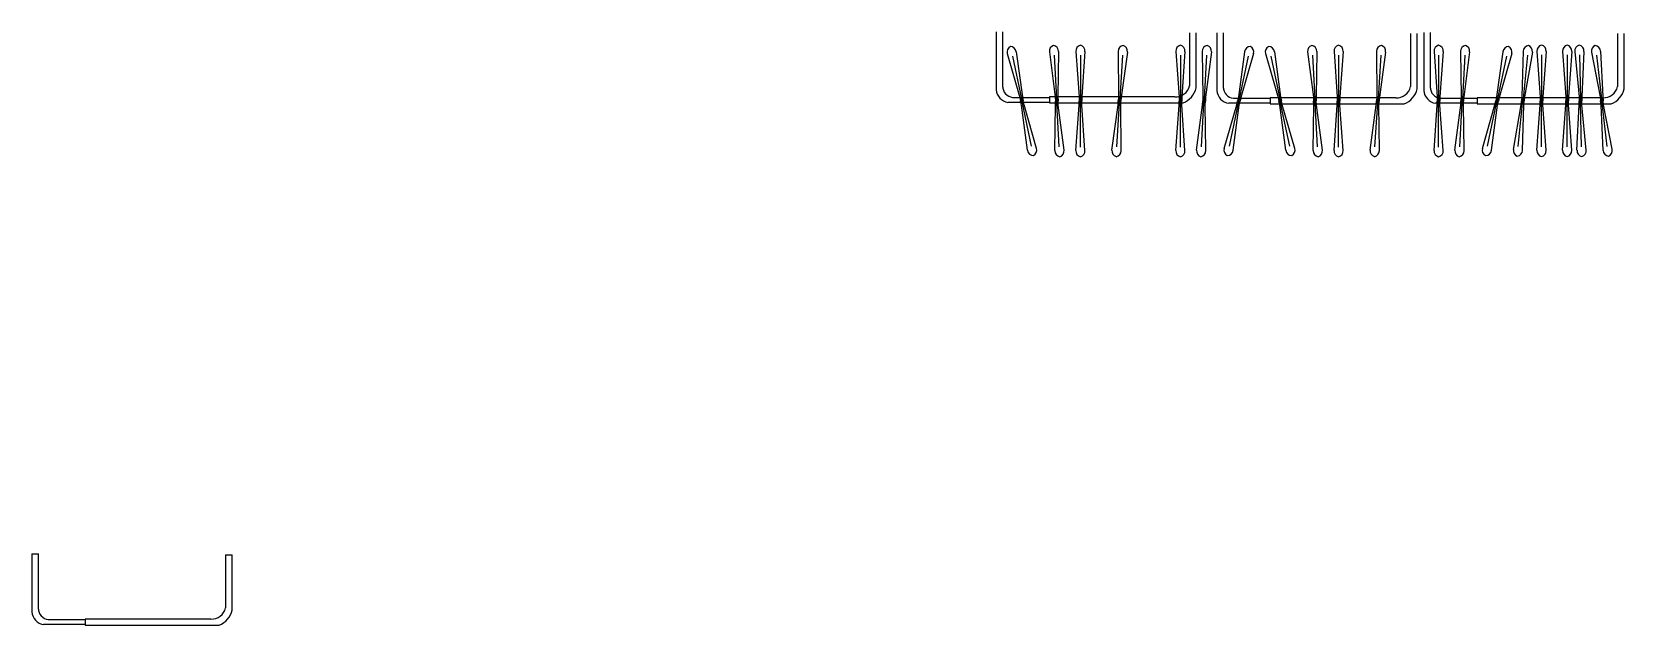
# Model space of a CAD drawing. Header units: inches. Extents: x -477 to 430, y 38 to 1015.
# Drawn here: x -477 to 430, y 678 to 1015 of the extents above; entities that cross this region are included whole.
import ezdxf

# ---------------------------------------------------------------- set-up
doc = ezdxf.new("R2010")
doc.units = ezdxf.units.IN
doc.header["$MEASUREMENT"] = 0
doc.layers.add('A-FURN', color=9, linetype='Continuous')
doc.layers.add('Mulig', color=7, linetype='Continuous')

msp = doc.modelspace()

# ---------------------------------------------------------------- linework, layer by layer
at = {"layer": 'A-FURN', "linetype": 'Continuous'}
for p, q in [((78.44, 1002.93), (85.61, 978.06)), ((81.4, 1001.59), (86.55, 977.22)), ((83.57, 1004.01), (87.07, 978.37)), ((102.44, 1003.88), (105.77, 978.22)), ((105.17, 1002.11), (106.57, 977.25)), ((107.68, 1004.18), (107.26, 978.3)), ((117.49, 1004.08), (119.37, 978.26)), ((120.12, 1002.16), (120.12, 977.25)), ((122.74, 1004.08), (120.86, 978.26)), ((141.65, 1004.19), (141.89, 978.3)), ((144.15, 1002.1), (142.57, 977.25)), ((146.89, 1003.85), (143.38, 978.21)), ((174.49, 1004.08), (176.37, 978.26)), ((177.11, 1002.16), (177.11, 977.25)), ((179.74, 1004.08), (177.86, 978.26)), ((189.55, 1004.18), (189.97, 978.3)), ((192.06, 1002.11), (190.66, 977.25)), ((194.79, 1003.88), (191.46, 978.22)), ((213.66, 1004.01), (210.16, 978.37)), ((215.83, 1001.59), (210.69, 977.22)), ((218.79, 1002.93), (211.63, 978.06)), ((225.6, 1002.93), (232.77, 978.06)), ((228.57, 1001.59), (233.71, 977.22)), ((230.74, 1004.01), (234.23, 978.37)), ((249.6, 1003.88), (252.93, 978.22)), ((252.33, 1002.11), (253.73, 977.25)), ((254.84, 1004.18), (254.42, 978.3)), ((264.66, 1004.08), (266.53, 978.26)), ((267.28, 1002.16), (267.28, 977.25)), ((269.91, 1004.08), (268.03, 978.26)), ((288.81, 1004.19), (289.05, 978.3)), ((291.31, 1002.1), (289.73, 977.25)), ((294.05, 1003.85), (290.54, 978.21)), ((321.65, 1004.08), (323.53, 978.26)), ((324.28, 1002.16), (324.28, 977.25)), ((326.9, 1004.08), (325.03, 978.26)), ((336.72, 1004.18), (337.14, 978.3)), ((339.23, 1002.11), (337.83, 977.25)), ((341.96, 1003.88), (338.63, 978.22)), ((360.82, 1004.01), (357.33, 978.37)), ((362.99, 1001.59), (357.85, 977.22)), ((365.96, 1002.93), (358.79, 978.06)), ((372.46, 1004.32), (371.76, 978.45)), ((374.88, 1002.15), (372.4, 977.37)), ((377.69, 1003.8), (373.25, 978.3)), ((380.31, 1004.2), (382.19, 978.38)), ((382.93, 1002.28), (382.93, 977.37)), ((385.56, 1004.2), (383.68, 978.38)), ((394.88, 1004.2), (396.76, 978.38)), ((397.51, 1002.28), (397.51, 977.37)), ((400.13, 1004.2), (398.25, 978.38)), ((401.84, 1004.13), (404.31, 978.37)), ((404.51, 1002.27), (405.08, 977.37)), ((407.09, 1004.25), (405.8, 978.4)), ((411.37, 1003.69), (416.28, 978.28)), ((414.2, 1002.09), (417.14, 977.36)), ((416.58, 1004.31), (417.76, 978.45)), ((85.61, 978.06), (86.08, 975.8)), ((86.56, 973.54), (86.08, 975.8)), ((86.57, 975.9), (86.36, 976.93)), ((90.05, 947.89), (86.56, 973.54)), ((86.57, 975.9), (86.79, 974.87)), ((87.06, 976), (86.84, 977.03)), ((87.06, 976), (87.27, 974.97)), ((87.07, 978.37), (87.54, 976.11)), ((92.23, 950.31), (87.08, 974.68)), ((88.02, 973.85), (87.54, 976.11)), ((95.19, 948.97), (88.02, 973.85)), ((105.61, 947.72), (106.03, 973.6)), ((105.77, 978.22), (105.9, 975.91)), ((106.03, 973.6), (105.9, 975.91)), ((106.4, 975.94), (106.34, 976.99)), ((106.4, 975.94), (106.46, 974.89)), ((108.12, 949.79), (106.72, 974.65)), ((106.89, 975.97), (106.83, 977.02)), ((106.89, 975.97), (106.95, 974.91)), ((107.26, 978.3), (107.39, 975.99)), ((107.52, 973.69), (107.39, 975.99)), ((110.85, 948.02), (107.52, 973.69)), ((117.49, 947.83), (119.37, 973.64)), ((119.37, 978.26), (119.37, 975.95)), ((119.37, 973.64), (119.37, 975.95)), ((119.87, 975.95), (119.87, 977)), ((119.87, 975.95), (119.87, 974.9)), ((120.12, 949.75), (120.12, 974.65)), ((120.36, 975.95), (120.36, 977)), ((120.36, 975.95), (120.36, 974.9)), ((120.86, 978.26), (120.86, 975.95)), ((120.86, 973.64), (120.86, 975.95)), ((122.74, 947.83), (120.86, 973.64)), ((138.09, 948.05), (141.6, 973.69)), ((140.83, 949.8), (142.41, 974.66)), ((141.6, 973.69), (141.74, 976)), ((141.89, 978.3), (141.74, 976)), ((142.24, 975.97), (142.18, 974.92)), ((142.24, 975.97), (142.31, 977.02)), ((142.74, 975.94), (142.67, 974.89)), ((142.74, 975.94), (142.8, 976.99)), ((143.09, 973.6), (143.23, 975.9)), ((143.33, 947.72), (143.09, 973.6)), ((143.38, 978.21), (143.23, 975.9)), ((174.49, 947.83), (176.37, 973.64)), ((176.37, 978.26), (176.37, 975.95)), ((176.37, 973.64), (176.37, 975.95)), ((176.87, 975.95), (176.87, 977)), ((176.87, 975.95), (176.87, 974.9)), ((177.11, 949.75), (177.11, 974.65)), ((177.36, 975.95), (177.36, 977)), ((177.36, 975.95), (177.36, 974.9)), ((177.86, 978.26), (177.86, 975.95)), ((177.86, 973.64), (177.86, 975.95)), ((179.74, 947.83), (177.86, 973.64)), ((186.38, 948.02), (189.71, 973.69)), ((189.11, 949.79), (190.52, 974.65)), ((189.71, 973.69), (189.84, 975.99)), ((189.97, 978.3), (189.84, 975.99)), ((190.34, 975.97), (190.28, 974.91)), ((190.34, 975.97), (190.4, 977.02)), ((190.83, 975.94), (190.78, 974.89)), ((190.83, 975.94), (190.89, 976.99)), ((191.2, 973.6), (191.33, 975.91)), ((191.62, 947.72), (191.2, 973.6)), ((191.46, 978.22), (191.33, 975.91)), ((202.04, 948.97), (209.21, 973.85)), ((205.01, 950.31), (210.15, 974.68)), ((207.18, 947.89), (210.67, 973.54)), ((209.21, 973.85), (209.69, 976.11)), ((210.16, 978.37), (209.69, 976.11)), ((210.18, 976), (209.96, 974.97)), ((210.18, 976), (210.39, 977.03)), ((210.66, 975.9), (210.44, 974.87)), ((210.66, 975.9), (210.88, 976.93)), ((210.67, 973.54), (211.15, 975.8)), ((211.63, 978.06), (211.15, 975.8)), ((232.77, 978.06), (233.25, 975.8)), ((233.72, 973.54), (233.25, 975.8)), ((233.74, 975.9), (233.52, 976.93)), ((237.22, 947.89), (233.72, 973.54)), ((233.74, 975.9), (233.95, 974.87)), ((234.22, 976), (234, 977.03)), ((234.22, 976), (234.44, 974.97)), ((234.23, 978.37), (234.71, 976.11)), ((239.39, 950.31), (234.25, 974.68)), ((235.19, 973.85), (234.71, 976.11)), ((242.35, 948.97), (235.19, 973.85)), ((252.77, 947.72), (253.19, 973.6)), ((252.93, 978.22), (253.06, 975.91)), ((253.19, 973.6), (253.06, 975.91)), ((253.56, 975.94), (253.5, 976.99)), ((253.56, 975.94), (253.62, 974.89)), ((255.28, 949.79), (253.88, 974.65)), ((254.05, 975.97), (253.99, 977.02)), ((254.05, 975.97), (254.11, 974.91)), ((254.42, 978.3), (254.55, 975.99)), ((254.68, 973.69), (254.55, 975.99)), ((258.01, 948.02), (254.68, 973.69)), ((264.66, 947.83), (266.53, 973.64)), ((266.53, 978.26), (266.53, 975.95)), ((266.53, 973.64), (266.53, 975.95)), ((267.03, 975.95), (267.03, 977)), ((267.03, 975.95), (267.03, 974.9)), ((267.28, 949.75), (267.28, 974.65)), ((267.53, 975.95), (267.53, 977)), ((267.53, 975.95), (267.53, 974.9)), ((268.03, 978.26), (268.03, 975.95)), ((268.03, 973.64), (268.03, 975.95)), ((269.91, 947.83), (268.03, 973.64)), ((285.25, 948.05), (288.76, 973.69)), ((287.99, 949.8), (289.57, 974.66)), ((288.76, 973.69), (288.91, 976)), ((289.05, 978.3), (288.91, 976)), ((289.41, 975.97), (289.34, 974.92)), ((289.41, 975.97), (289.47, 977.02)), ((289.9, 975.94), (289.83, 974.89)), ((289.9, 975.94), (289.97, 976.99)), ((290.25, 973.6), (290.4, 975.9)), ((290.49, 947.72), (290.25, 973.6)), ((290.54, 978.21), (290.4, 975.9)), ((321.65, 947.83), (323.53, 973.64)), ((323.53, 978.26), (323.53, 975.95)), ((323.53, 973.64), (323.53, 975.95)), ((324.03, 975.95), (324.03, 977)), ((324.03, 975.95), (324.03, 974.9)), ((324.28, 949.75), (324.28, 974.65)), ((324.52, 975.95), (324.52, 977)), ((324.52, 975.95), (324.52, 974.9)), ((325.03, 978.26), (325.03, 975.95)), ((325.03, 973.64), (325.03, 975.95)), ((326.9, 947.83), (325.03, 973.64)), ((333.55, 948.02), (336.88, 973.69)), ((336.28, 949.79), (337.68, 974.65)), ((336.88, 973.69), (337.01, 975.99)), ((337.14, 978.3), (337.01, 975.99)), ((337.51, 975.97), (337.45, 974.91)), ((337.51, 975.97), (337.56, 977.02)), ((338, 975.94), (337.94, 974.89)), ((338, 975.94), (338.06, 976.99)), ((338.37, 973.6), (338.5, 975.91)), ((338.79, 947.72), (338.37, 973.6)), ((338.63, 978.22), (338.5, 975.91)), ((349.2, 948.97), (356.37, 973.85)), ((352.17, 950.31), (357.31, 974.68)), ((354.34, 947.89), (357.84, 973.54)), ((356.37, 973.85), (356.85, 976.11)), ((357.33, 978.37), (356.85, 976.11)), ((357.34, 976), (357.12, 974.97)), ((357.34, 976), (357.56, 977.03)), ((357.82, 975.9), (357.61, 974.87)), ((357.82, 975.9), (358.04, 976.93)), ((357.84, 973.54), (358.31, 975.8)), ((358.79, 978.06), (358.31, 975.8)), ((366.86, 948.35), (371.3, 973.85)), ((369.66, 950), (372.14, 974.78)), ((371.3, 973.85), (371.53, 976.15)), ((371.76, 978.45), (371.53, 976.15)), ((372.03, 976.1), (371.92, 975.05)), ((372.03, 976.1), (372.13, 977.14)), ((372.08, 947.83), (372.79, 973.7)), ((372.52, 976.05), (372.41, 975)), ((372.52, 976.05), (372.62, 977.1)), ((372.79, 973.7), (373.02, 976)), ((373.25, 978.3), (373.02, 976)), ((380.31, 947.95), (382.19, 973.76)), ((382.19, 978.38), (382.19, 976.07)), ((382.19, 973.76), (382.19, 976.07)), ((382.69, 976.07), (382.69, 977.12)), ((382.69, 976.07), (382.69, 975.02)), ((382.93, 949.87), (382.93, 974.77)), ((383.18, 976.07), (383.18, 977.12)), ((383.18, 976.07), (383.18, 975.02)), ((383.68, 978.38), (383.68, 976.07)), ((383.68, 973.76), (383.68, 976.07)), ((385.56, 947.95), (383.68, 973.76)), ((394.88, 947.95), (396.76, 973.76)), ((396.76, 978.38), (396.76, 976.07)), ((396.76, 973.76), (396.76, 976.07)), ((397.26, 976.07), (397.26, 977.12)), ((397.26, 976.07), (397.26, 975.02)), ((397.51, 949.87), (397.51, 974.77)), ((397.75, 976.07), (397.75, 977.12)), ((397.75, 976.07), (397.75, 975.02)), ((398.25, 978.38), (398.25, 976.07)), ((398.25, 973.76), (398.25, 976.07)), ((400.13, 947.95), (398.25, 973.76)), ((403.13, 947.89), (404.41, 973.75)), ((404.31, 978.37), (404.36, 976.06)), ((404.41, 973.75), (404.36, 976.06)), ((404.86, 976.07), (404.84, 977.12)), ((404.86, 976.07), (404.89, 975.01)), ((405.71, 949.88), (405.14, 974.77)), ((405.35, 976.08), (405.33, 977.13)), ((405.35, 976.08), (405.38, 975.03)), ((405.8, 978.4), (405.85, 976.09)), ((405.91, 973.78), (405.85, 976.09)), ((408.38, 948.01), (405.91, 973.78)), ((416.28, 978.28), (416.55, 975.98)), ((416.83, 973.69), (416.55, 975.98)), ((418.01, 947.83), (416.83, 973.69)), ((417.05, 976.04), (416.93, 977.09)), ((417.05, 976.04), (417.17, 975)), ((417.54, 976.1), (417.42, 977.15)), ((420.39, 950.05), (417.45, 974.78)), ((417.54, 976.1), (417.66, 975.06)), ((417.76, 978.45), (418.04, 976.16)), ((418.31, 973.87), (418.04, 976.16)), ((423.22, 948.45), (418.31, 973.87))]:
    msp.add_line(p, q, dxfattribs=at)
for centre, radius, start, end in [((105.89, 1004.33), 3.47, 107.2346, 187.38758), ((104.21, 1004.24), 3.47, 359.06829, 79.22124), ((120.96, 1004.33), 3.47, 104.00669, 184.15963), ((119.28, 1004.33), 3.47, 355.84037, 75.99331), ((145.13, 1004.22), 3.47, 100.37529, 180.52825), ((143.45, 1004.33), 3.47, 352.20897, 72.36192), ((177.96, 1004.33), 3.47, 104.00669, 184.15963), ((176.27, 1004.33), 3.47, 355.84037, 75.99331), ((193.03, 1004.24), 3.47, 100.77876, 180.93171), ((191.35, 1004.33), 3.47, 352.61242, 72.7654), ((253.05, 1004.33), 3.47, 107.2346, 187.38758), ((251.37, 1004.24), 3.47, 359.06829, 79.22124), ((268.12, 1004.33), 3.47, 104.00669, 184.15963), ((266.44, 1004.33), 3.47, 355.84037, 75.99331), ((292.29, 1004.22), 3.47, 100.37529, 180.52825), ((290.61, 1004.33), 3.47, 352.20897, 72.36192), ((325.12, 1004.33), 3.47, 104.00669, 184.15963), ((323.44, 1004.33), 3.47, 355.84037, 75.99331), ((340.19, 1004.24), 3.47, 100.77876, 180.93171), ((338.51, 1004.33), 3.47, 352.61242, 72.7654), ((375.94, 1004.22), 3.47, 98.28694, 178.4399), ((374.26, 1004.39), 3.47, 350.12062, 70.27356), ((383.78, 1004.45), 3.47, 104.00668, 184.15963), ((382.09, 1004.45), 3.47, 355.84037, 75.99332), ((398.35, 1004.45), 3.47, 104.00668, 184.15963), ((396.66, 1004.45), 3.47, 355.84037, 75.99332), ((405.3, 1004.46), 3.47, 105.31969, 185.47263), ((403.62, 1004.42), 3.47, 357.15337, 77.30633), ((414.78, 1004.35), 3.47, 110.78801, 190.94096), ((413.11, 1004.15), 3.47, 2.62169, 82.77463), ((81.78, 1003.89), 3.47, 115.92568, 196.07865), ((80.13, 1003.54), 3.47, 7.75935, 87.91231), ((217.1, 1003.54), 3.47, 92.08769, 172.24065), ((215.46, 1003.89), 3.47, 343.92135, 64.07432), ((228.94, 1003.89), 3.47, 115.92568, 196.07865), ((227.29, 1003.54), 3.47, 7.75935, 87.91231), ((364.26, 1003.54), 3.47, 92.08769, 172.24065), ((362.62, 1003.89), 3.47, 343.92135, 64.07432), ((86.6, 976.98), 0.247, 11.919, 191.919), ((86.81, 975.95), 0.302, 156.75133, 227.08665), ((87.03, 974.92), 0.247, 191.919, 11.919), ((86.81, 975.95), 0.302, 336.75133, 47.08665), ((106.58, 977), 0.247, 3.22793, 183.22793), ((106.64, 975.95), 0.302, 148.06027, 218.39557), ((106.7, 974.9), 0.247, 183.22793, 3.22793), ((106.64, 975.95), 0.302, 328.06027, 38.39557), ((120.12, 975.95), 0.302, 144.83233, 215.16767), ((120.12, 977), 0.247, 0, 180), ((120.12, 974.9), 0.247, 180, 0), ((120.12, 975.95), 0.302, 324.83233, 35.16767), ((142.42, 974.9), 0.247, 176.36861, 356.36861), ((142.49, 975.95), 0.302, 141.20096, 211.53628), ((142.56, 977), 0.247, 356.36861, 176.36861), ((142.49, 975.95), 0.302, 321.20096, 31.53628), ((177.11, 975.95), 0.302, 144.83233, 215.16767), ((177.11, 977), 0.247, 0, 180), ((177.11, 974.9), 0.247, 180, 0), ((177.11, 975.95), 0.302, 324.83233, 35.16767), ((190.53, 974.9), 0.247, 176.77207, 356.77207), ((190.59, 975.95), 0.302, 141.60443, 211.93973), ((190.65, 977), 0.247, 356.77207, 176.77207), ((190.59, 975.95), 0.302, 321.60443, 31.93973), ((210.2, 974.92), 0.247, 168.081, 348.081), ((210.42, 975.95), 0.302, 132.91335, 203.24867), ((210.64, 976.98), 0.247, 348.081, 168.081), ((210.42, 975.95), 0.302, 312.91335, 23.24867), ((233.76, 976.98), 0.247, 11.919, 191.919), ((233.98, 975.95), 0.302, 156.75133, 227.08665), ((234.19, 974.92), 0.247, 191.919, 11.919), ((233.98, 975.95), 0.302, 336.75133, 47.08665), ((253.75, 977), 0.247, 3.22793, 183.22793), ((253.81, 975.95), 0.302, 148.06027, 218.39557), ((253.87, 974.9), 0.247, 183.22793, 3.22793), ((253.81, 975.95), 0.302, 328.06027, 38.39557), ((267.28, 975.95), 0.302, 144.83233, 215.16767), ((267.28, 977), 0.247, 0, 180), ((267.28, 974.9), 0.247, 180, 0), ((267.28, 975.95), 0.302, 324.83233, 35.16767), ((289.59, 974.9), 0.247, 176.36861, 356.36861), ((289.65, 975.95), 0.302, 141.20096, 211.53628), ((289.72, 977), 0.247, 356.36861, 176.36861), ((289.65, 975.95), 0.302, 321.20096, 31.53628), ((324.28, 975.95), 0.302, 144.83233, 215.16767), ((324.28, 977), 0.247, 0, 180), ((324.28, 974.9), 0.247, 180, 0), ((324.28, 975.95), 0.302, 324.83233, 35.16767), ((337.75, 975.95), 0.302, 141.60443, 211.93973), ((337.69, 974.9), 0.247, 176.77207, 356.77207), ((337.81, 977), 0.247, 356.77207, 176.77207), ((337.75, 975.95), 0.302, 321.60443, 31.93973), ((357.36, 974.92), 0.247, 168.081, 348.081), ((357.58, 975.95), 0.302, 132.91335, 203.24867), ((357.8, 976.98), 0.247, 348.081, 168.081), ((357.58, 975.95), 0.302, 312.91335, 23.24867), ((372.17, 975.03), 0.247, 174.28025, 354.28025), ((372.27, 976.07), 0.302, 139.11261, 209.44793), ((372.38, 977.12), 0.247, 354.28025, 174.28025), ((372.27, 976.07), 0.302, 319.11261, 29.44793), ((382.93, 976.07), 0.302, 144.83236, 215.16764), ((382.93, 977.12), 0.247, 0, 180), ((382.93, 975.02), 0.247, 180, 0), ((382.93, 976.07), 0.302, 324.83236, 35.16764), ((397.51, 976.07), 0.302, 144.83236, 215.16764), ((397.51, 977.12), 0.247, 0, 180), ((397.51, 975.02), 0.247, 180, 0), ((397.51, 976.07), 0.302, 324.83236, 35.16764), ((405.11, 976.07), 0.302, 146.14536, 216.48064), ((405.08, 977.12), 0.247, 1.31304, 181.31304), ((405.13, 975.02), 0.247, 181.31304, 1.31304), ((405.11, 976.07), 0.302, 326.14536, 36.48064), ((417.17, 977.12), 0.247, 6.78131, 186.78131), ((417.3, 976.07), 0.302, 151.61367, 221.94897), ((417.42, 975.03), 0.247, 186.78131, 6.78131), ((417.3, 976.07), 0.302, 331.61367, 41.94897), ((93.5, 948.36), 3.47, 187.75935, 267.91231), ((91.85, 948.01), 3.47, 295.92568, 16.07865), ((109.08, 947.67), 3.47, 179.06829, 259.22124), ((107.4, 947.57), 3.47, 287.2346, 7.38758), ((120.96, 947.57), 3.47, 175.84037, 255.99331), ((119.28, 947.57), 3.47, 284.00669, 4.15963), ((141.53, 947.58), 3.47, 172.20897, 252.36192), ((139.85, 947.68), 3.47, 280.37529, 0.52825), ((177.96, 947.57), 3.47, 175.84037, 255.99331), ((176.27, 947.57), 3.47, 284.00669, 4.15963), ((189.83, 947.57), 3.47, 172.61242, 252.7654), ((188.15, 947.67), 3.47, 280.77876, 0.93171), ((205.38, 948.01), 3.47, 163.92135, 244.07432), ((203.73, 948.36), 3.47, 272.08769, 352.24065), ((240.66, 948.36), 3.47, 187.75935, 267.91231), ((239.02, 948.01), 3.47, 295.92568, 16.07865), ((256.24, 947.67), 3.47, 179.06829, 259.22124), ((254.57, 947.57), 3.47, 287.2346, 7.38758), ((268.12, 947.57), 3.47, 175.84037, 255.99331), ((266.44, 947.57), 3.47, 284.00669, 4.15963), ((288.69, 947.58), 3.47, 172.20897, 252.36192), ((287.02, 947.68), 3.47, 280.37529, 0.52825), ((325.12, 947.57), 3.47, 175.84037, 255.99331), ((323.44, 947.57), 3.47, 284.00669, 4.15963), ((336.99, 947.57), 3.47, 172.61242, 252.7654), ((335.31, 947.67), 3.47, 280.77876, 0.93171), ((352.54, 948.01), 3.47, 163.92135, 244.07432), ((350.9, 948.36), 3.47, 272.08769, 352.24065), ((370.28, 947.75), 3.47, 170.12062, 250.27356), ((368.61, 947.92), 3.47, 278.28694, 358.4399), ((383.78, 947.7), 3.47, 175.84037, 255.99332), ((382.09, 947.7), 3.47, 284.00668, 4.15963), ((398.35, 947.7), 3.47, 175.84037, 255.99332), ((396.66, 947.7), 3.47, 284.00668, 4.15963), ((406.6, 947.72), 3.47, 177.15337, 257.30633), ((404.92, 947.68), 3.47, 285.31969, 5.47263), ((421.48, 947.99), 3.47, 182.62169, 262.77463), ((419.81, 947.79), 3.47, 290.78801, 10.94096)]:
    msp.add_arc(centre, radius, start, end, dxfattribs=at)
at = {"layer": 'Mulig'}
for p, q in [((72.13, 1015.34), (72.13, 985.15)), ((75.91, 983.88), (75.91, 1015.34)), ((182.3, 1014.88), (182.3, 984.69)), ((186.07, 983.42), (186.07, 1014.88)), ((197.9, 1014.88), (197.9, 984.62)), ((201.68, 983.35), (201.68, 1014.88)), ((308.3, 1014.42), (308.3, 984.16)), ((312.08, 982.89), (312.08, 1014.42)), ((315.82, 1014.9), (315.82, 984.65)), ((319.6, 983.37), (319.6, 1014.9)), ((426.22, 1014.44), (426.22, 984.19)), ((430, 982.91), (430, 1014.44)), ((72.13, 985.15), (72.13, 982.41)), ((75.91, 983.88), (75.91, 983.24)), ((197.9, 984.62), (197.9, 981.88)), ((201.68, 983.35), (201.68, 982.71)), ((315.82, 984.65), (315.82, 981.91)), ((319.6, 983.37), (319.6, 982.74)), ((102.44, 975.21), (78.86, 975.21)), ((82.7, 978.04), (102.44, 978.04)), ((114.52, 978.36), (102.44, 978.36)), ((102.44, 978.36), (102.44, 974.89)), ((102.44, 974.89), (114.29, 974.89)), ((114.29, 974.89), (178.65, 974.89)), ((173.93, 978.36), (114.52, 978.36)), ((228.27, 974.66), (204.64, 974.66)), ((208.5, 977.5), (228.27, 977.5)), ((240.38, 977.82), (228.27, 977.82)), ((228.27, 977.82), (228.27, 974.34)), ((228.27, 974.34), (240.15, 974.34)), ((240.15, 974.34), (304.64, 974.34)), ((299.92, 977.82), (240.38, 977.82)), ((346.19, 974.69), (322.56, 974.69)), ((326.41, 977.52), (346.19, 977.52)), ((358.3, 977.84), (346.19, 977.84)), ((346.19, 977.84), (346.19, 974.36)), ((346.19, 974.36), (358.07, 974.36)), ((358.07, 974.36), (422.56, 974.36)), ((417.83, 977.84), (358.3, 977.84)), ((-477.41, 718.04), (-477.41, 687.78)), ((-477.41, 718.04), (-473.63, 718.04)), ((-473.63, 686.51), (-473.63, 718.04)), ((-367, 717.58), (-367, 687.33)), ((-367, 717.58), (-363.22, 717.58)), ((-363.22, 686.05), (-363.22, 717.58)), ((-477.41, 687.78), (-477.41, 685.04)), ((-473.63, 686.51), (-473.63, 685.87)), ((-466.81, 680.66), (-447.03, 680.66)), ((-434.93, 680.98), (-447.03, 680.98)), ((-447.03, 680.98), (-447.03, 677.5)), ((-375.39, 680.98), (-434.93, 680.98)), ((-447.03, 677.82), (-470.67, 677.82)), ((-447.03, 677.5), (-435.15, 677.5)), ((-435.15, 677.5), (-370.67, 677.5))]:
    msp.add_line(p, q, dxfattribs=at)
for centre, radius, start, end in [((80.06, 983.07), 7.96, 184.75331, 261.28531), ((82.21, 984.43), 6.42, 190.70183, 274.42668), ((174.46, 986.36), 8.02, 266.25065, 347.98691), ((174.24, 986.22), 12.16, 291.22657, 346.67673), ((205.85, 982.54), 7.97, 184.75331, 261.28531), ((208, 983.91), 6.43, 190.70183, 274.42668), ((300.44, 985.84), 8.04, 266.25065, 347.98691), ((300.23, 985.7), 12.18, 291.22657, 346.67673), ((323.77, 982.57), 7.97, 184.75331, 261.28531), ((325.92, 983.93), 6.43, 190.70183, 274.42668), ((418.36, 985.86), 8.04, 266.25065, 347.98691), ((418.15, 985.72), 12.18, 291.22657, 346.67673), ((-469.46, 685.7), 7.97, 184.75331, 261.28531), ((-467.31, 687.07), 6.43, 190.70182, 274.42667), ((-374.87, 689), 8.04, 266.25065, 347.98692), ((-375.08, 688.86), 12.18, 291.22657, 346.67674)]:
    msp.add_arc(centre, radius, start, end, dxfattribs=at)

doc.saveas('drawing.dxf')
